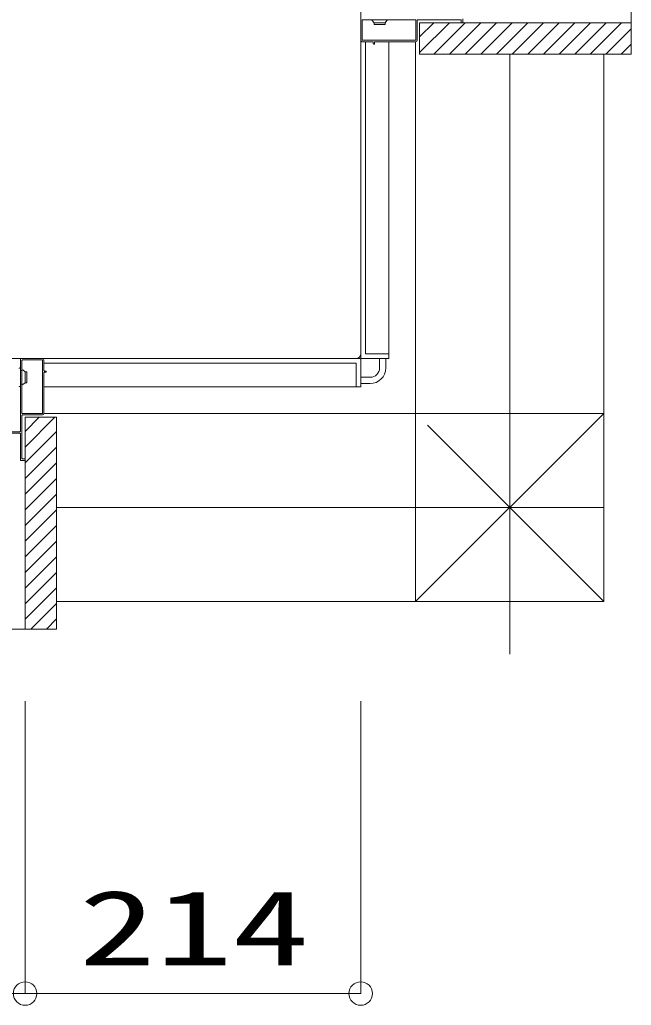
# Model space of a CAD drawing. Units: millimetres on the paper. Extents: x -305 to 305, y -152 to 152.
# Drawn here: x -80.02 to -64.42, y 4.61 to 29.74 of the extents above; entities that cross this region are included whole.
import ezdxf
from ezdxf.enums import TextEntityAlignment as Align

# ---------------------------------------------------------------- set-up
doc = ezdxf.new("R2010")
doc.units = ezdxf.units.MM
doc.linetypes.add('LONG_CHAIN', pattern=[21, 18, -1, 1, -1])
doc.layers.add('0-0_0', color=7, linetype='Continuous', lineweight=9)
doc.layers.add('0-1_VIEW0001', color=7, linetype='Continuous', lineweight=9)
doc.styles.add('ＭＳ ゴシック', font='')
doc.styles.get('ＭＳ ゴシック').set_extended_font_data('MS Gothic')

# ---------------------------------------------------------------- blocks, each defined once
blk = doc.blocks.new('_ORIGIN')
at = {"layer": '0-0_0'}
blk.add_line((0, 0), (-1, 0), dxfattribs=at)
blk.add_circle((0, 0), 0.5, dxfattribs=at)

msp = doc.modelspace()

# ---------------------------------------------------------------- linework, layer by layer
at = {"layer": '0-1_VIEW0001'}
for p, q in [((-64.418, 28.864), (-64.418, 61.344)), ((-71.318, 45.704), (-71.318, 21.223)), ((-71.318, 45.704), (-71.318, 21.123)), ((-71.318, 29.223), (-71.318, 29.763)), ((-71.282, 29.231), (-71.282, 29.731)), ((-71.27, 29.743), (-69.926, 29.743)), ((-70.698, 29.663), (-70.65, 29.726)), ((-69.914, 29.731), (-69.914, 29.231)), ((-69.878, 29.731), (-69.878, 29.223)), ((-68.77, 29.743), (-69.866, 29.743)), ((-68.758, 29.675), (-68.758, 29.731)), ((-68.718, 29.771), (-68.718, 29.675)), ((-70.698, 29.663), (-70.978, 29.663)), ((-70.978, 29.623), (-70.698, 29.623)), ((-70.698, 29.623), (-70.698, 29.663)), ((-69.818, 29.663), (-64.418, 29.663)), ((-69.058, 29.663), (-69.818, 28.904)), ((-69.458, 29.663), (-69.818, 29.304)), ((-69.818, 29.663), (-69.818, 28.864)), ((-68.658, 29.663), (-69.458, 28.864)), ((-68.258, 29.663), (-69.058, 28.864)), ((-68.73, 29.663), (-68.746, 29.663)), ((-67.858, 29.663), (-68.658, 28.864)), ((-67.458, 29.663), (-68.258, 28.864)), ((-67.058, 29.663), (-67.858, 28.864)), ((-66.658, 29.663), (-67.458, 28.864)), ((-66.258, 29.663), (-67.058, 28.864)), ((-65.858, 29.664), (-66.658, 28.864)), ((-65.458, 29.664), (-66.258, 28.864)), ((-65.062, 29.664), (-65.862, 28.864)), ((-64.666, 29.664), (-65.466, 28.864)), ((-64.418, 29.516), (-65.07, 28.864)), ((-71.01, 29.183), (-71.278, 29.183)), ((-69.926, 29.219), (-71.27, 29.219)), ((-71.198, 29.183), (-71.198, 21.223)), ((-70.998, 29.131), (-70.998, 29.171)), ((-70.966, 29.171), (-70.966, 29.131)), ((-69.918, 29.183), (-70.954, 29.183)), ((-70.598, 29.183), (-70.598, 21.103)), ((-69.918, 29.183), (-69.918, 14.904)), ((-70.974, 29.123), (-70.99, 29.123)), ((-64.418, 29.12), (-64.674, 28.864)), ((-64.418, 28.864), (-69.818, 28.864)), ((-65.118, 28.864), (-65.118, 14.904)), ((-71.198, 21.223), (-70.598, 21.223)), ((-95.918, 21.103), (-71.437, 21.103)), ((-71.338, 21.103), (-95.918, 21.103)), ((-79.998, 21.083), (-79.998, 19.247)), ((-79.438, 21.103), (-79.978, 21.103)), ((-79.958, 21.055), (-79.958, 19.711)), ((-79.446, 21.067), (-79.946, 21.067)), ((-79.434, 19.711), (-79.434, 21.055)), ((-79.398, 20.795), (-79.398, 21.063)), ((-71.438, 20.983), (-79.398, 20.983)), ((-71.438, 20.983), (-71.438, 20.383)), ((-71.318, 21.083), (-71.318, 20.383)), ((-71.298, 21.103), (-70.598, 21.103)), ((-70.838, 20.863), (-70.838, 21.103)), ((-70.678, 20.863), (-70.678, 21.103)), ((-79.998, 20.863), (-80.014, 20.863)), ((-79.986, 20.797), (-79.97, 20.797)), ((-79.878, 20.483), (-79.878, 20.763)), ((-79.838, 20.763), (-79.838, 20.483)), ((-79.398, 19.703), (-79.398, 20.739)), ((-79.346, 20.783), (-79.386, 20.783)), ((-79.386, 20.751), (-79.346, 20.751)), ((-79.338, 20.759), (-79.338, 20.775)), ((-71.078, 20.623), (-71.318, 20.623)), ((-79.998, 20.383), (-80.014, 20.383)), ((-79.986, 20.449), (-79.97, 20.449)), ((-79.878, 20.483), (-79.94, 20.436)), ((-79.838, 20.483), (-79.878, 20.483)), ((-71.318, 20.383), (-79.398, 20.383)), ((-71.078, 20.463), (-71.318, 20.463)), ((-79.958, 18.555), (-79.958, 19.651)), ((-79.946, 19.699), (-79.446, 19.699)), ((-79.946, 19.663), (-79.438, 19.663)), ((-79.398, 19.704), (-65.117, 19.704)), ((-69.918, 14.904), (-65.117, 19.704)), ((-79.878, 19.603), (-79.878, 14.203)), ((-79.878, 18.844), (-79.118, 19.603)), ((-79.878, 19.244), (-79.518, 19.603)), ((-79.878, 19.603), (-79.078, 19.603)), ((-79.078, 14.203), (-79.078, 19.603)), ((-69.618, 19.404), (-65.118, 14.904)), ((-80.01, 19.195), (-80.558, 19.195)), ((-80.01, 19.235), (-80.266, 19.235)), ((-79.998, 19.183), (-79.998, 18.515)), ((-79.878, 18.444), (-79.078, 19.243)), ((-79.878, 18.043), (-79.078, 18.843)), ((-79.986, 18.503), (-79.89, 18.503)), ((-79.89, 18.543), (-79.946, 18.543)), ((-79.878, 18.515), (-79.878, 18.531)), ((-79.878, 17.643), (-79.078, 18.443)), ((-79.878, 17.243), (-79.078, 18.043)), ((-79.878, 16.843), (-79.078, 17.643)), ((-79.878, 16.443), (-79.078, 17.243)), ((-79.878, 16.043), (-79.078, 16.843)), ((-79.878, 15.643), (-79.078, 16.443)), ((-79.878, 15.243), (-79.078, 16.043)), ((-79.878, 14.847), (-79.078, 15.647)), ((-79.878, 14.451), (-79.078, 15.251)), ((-79.73, 14.203), (-79.078, 14.855)), ((-79.078, 14.904), (-65.118, 14.904)), ((-79.334, 14.203), (-79.078, 14.459)), ((-79.079, 14.203), (-111.558, 14.203)), ((-79.878, 12.364), (-79.878, 4.905)), ((-79.878, 12.364), (-79.878, 4.905)), ((-71.318, 12.364), (-71.318, 4.905)), ((-79.278, 4.905), (-71.918, 4.905))]:
    msp.add_line(p, q, dxfattribs=at)
at = {"layer": '0-1_VIEW0001', "linetype": 'LONG_CHAIN'}
for p, q in [((-67.518, 28.864), (-67.518, 13.561)), ((-79.078, 17.305), (-65.118, 17.305))]:
    msp.add_line(p, q, dxfattribs=at)
at = {"layer": '0-1_VIEW0001'}
for points in [[(-71.282, 29.731), (-71.278, 29.74), (-71.27, 29.743)], [(-70.978, 29.623), (-70.978, 29.663), (-71.025, 29.726)], [(-69.926, 29.743), (-69.917, 29.74), (-69.914, 29.731)], [(-69.866, 29.743), (-69.874, 29.74), (-69.878, 29.731)], [(-68.758, 29.731), (-68.761, 29.74), (-68.77, 29.743)], [(-68.746, 29.663), (-68.754, 29.667), (-68.758, 29.675)], [(-68.718, 29.675), (-68.721, 29.667), (-68.73, 29.663)], [(-71.278, 29.183), (-71.306, 29.195), (-71.318, 29.223)], [(-71.27, 29.219), (-71.278, 29.223), (-71.282, 29.231)], [(-70.998, 29.171), (-71.001, 29.18), (-71.01, 29.183)], [(-70.954, 29.183), (-70.962, 29.18), (-70.966, 29.171)], [(-69.914, 29.231), (-69.917, 29.223), (-69.926, 29.219)], [(-69.878, 29.223), (-69.889, 29.195), (-69.918, 29.183)], [(-70.99, 29.123), (-70.995, 29.126), (-70.998, 29.131)], [(-70.966, 29.131), (-70.968, 29.126), (-70.974, 29.123)], [(-79.978, 21.103), (-79.992, 21.097), (-79.998, 21.083)], [(-79.946, 21.067), (-79.954, 21.064), (-79.958, 21.055)], [(-79.434, 21.055), (-79.437, 21.064), (-79.446, 21.067)], [(-79.398, 21.063), (-79.409, 21.092), (-79.438, 21.103)], [(-79.838, 20.763), (-79.878, 20.763), (-79.94, 20.811)], [(-79.386, 20.783), (-79.394, 20.787), (-79.398, 20.795)], [(-79.398, 20.739), (-79.394, 20.748), (-79.386, 20.751)], [(-79.338, 20.775), (-79.34, 20.781), (-79.346, 20.783)], [(-79.346, 20.751), (-79.34, 20.754), (-79.338, 20.759)], [(-79.958, 19.711), (-79.954, 19.703), (-79.946, 19.699)], [(-79.958, 19.651), (-79.954, 19.66), (-79.946, 19.663)], [(-79.446, 19.699), (-79.437, 19.703), (-79.434, 19.711)], [(-79.438, 19.663), (-79.409, 19.675), (-79.398, 19.703)], [(-79.998, 19.247), (-80.001, 19.239), (-80.01, 19.235)], [(-80.01, 19.195), (-80.001, 19.192), (-79.998, 19.183)], [(-79.998, 18.515), (-79.994, 18.507), (-79.986, 18.503)], [(-79.946, 18.543), (-79.954, 18.547), (-79.958, 18.555)], [(-79.878, 18.531), (-79.881, 18.54), (-79.89, 18.543)], [(-79.89, 18.503), (-79.881, 18.507), (-79.878, 18.515)]]:
    msp.add_lwpolyline(points, dxfattribs=at)
for centre, radius, start, end in [((-71.016, 29.733), 0.012, 109.4712, 217.1609), ((-70.66, 29.733), 0.012, 322.8392, 70.5288), ((-71.438, 21.223), 0.12, 270, 0), ((-71.298, 21.123), 0.02, 180, 270), ((-71.338, 21.083), 0.02, 360, 90), ((-80.014, 20.843), 0.02, 90, 167.576), ((-79.986, 20.809), 0.012, 180, 270), ((-79.97, 20.809), 0.012, 270, 340.5288), ((-79.948, 20.801), 0.012, 52.8391, 160.5288), ((-71.078, 20.863), 0.4, 270, 0), ((-71.078, 20.863), 0.24, 270, 0), ((-80.014, 20.403), 0.02, 192.424, 270), ((-79.986, 20.437), 0.012, 90, 180), ((-79.97, 20.437), 0.012, 19.4712, 90), ((-79.948, 20.445), 0.012, 199.4712, 307.1608)]:
    msp.add_arc(centre, radius, start, end, dxfattribs=at)

# ---------------------------------------------------------------- block references
at = {"layer": '0-1_VIEW0001', "xscale": 0.6, "yscale": 0.6}
for p in [(-79.878, 4.905), (-71.318, 4.905)]:
    msp.add_blockref('_ORIGIN', p, dxfattribs=at)
at = {"layer": '0-1_VIEW0001', "xscale": 0.6, "yscale": 0.6, "rotation": 180}
msp.add_blockref('_ORIGIN', (-79.878, 4.905), dxfattribs=at)

# ---------------------------------------------------------------- texts
at = {"layer": '0-1_VIEW0001', "style": 'ＭＳ ゴシック', "width": 1.5}
msp.add_text('214', height=1.921, dxfattribs=at).set_placement((-78.508, 5.044), align=Align.BOTTOM_LEFT)

doc.saveas('drawing.dxf')
